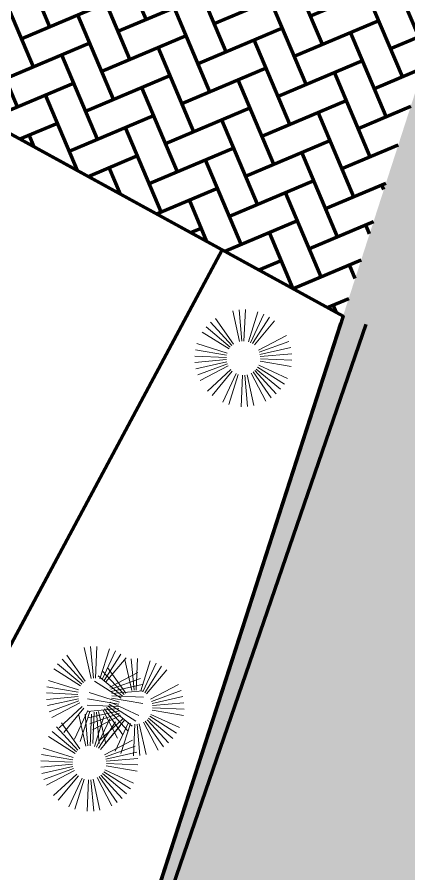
# Model space of a CAD drawing. Header units: millimetres. Extents: x 111 to 1506, y 14 to 566.
# Drawn here: x 223.62 to 225.98, y 112.41 to 117.57 of the extents above; entities that cross this region are included whole.
import ezdxf

# ---------------------------------------------------------------- set-up
doc = ezdxf.new("R2010")
doc.units = ezdxf.units.MM
doc.layers.add('G', color=254, linetype='Continuous', lineweight=5)
doc.layers.add('PALMERAS114', color=114, linetype='Continuous', lineweight=5)
doc.styles.add('ATTR', font='romans.shx', dxfattribs={"width": 0.8, "height": 2.52})
pattern_1 = [(22.914772, (797.12783, 1599.99595), (0.097837146, 0.241122153), [0.552, -0.184]), (112.914772, (797.29731, 1600.0676), (0.097837146, 0.241122153), [0.552, -0.184])]

# ---------------------------------------------------------------- blocks, each defined once
blk = doc.blocks.new('EVG7')
for p, q in [((-9.2, 18.3), (-24.1, 54.3)), ((-6.6, 19.1), (-16.7, 56.9)), ((-3.9, 19.7), (-9, 58.4)), ((1.6, 19.7), (6.7, 58.4)), ((4.2, 19.1), (14.4, 56.9)), ((6.9, 18.3), (21.8, 54.3)), ((-13.8, 15.4), (-37.7, 46.5)), ((-11.6, 17), (-31.2, 50.9)), ((9.3, 17), (28.8, 50.9)), ((-17.8, 11.7), (-48.8, 35.4)), ((-16, 13.7), (-43.6, 41.3)), ((15.5, 11.7), (46.4, 35.4)), ((-20.6, 7), (-56.6, 21.9)), ((17, 9.4), (50.8, 28.9)), ((18.2, 7), (54.3, 21.9)), ((-21.6, 4.4), (-59.1, 14.4)), ((19.8, 1.7), (58.3, 6.7)), ((-22.2, -1.1), (-61.2, -1.1)), ((-22.2, -3.8), (-60.7, -8.9)), ((-20.6, -9.1), (-56.6, -24)), ((19.3, -6.6), (56.8, -16.6)), ((19.8, -1.1), (58.8, -1.1)), ((19.8, -3.8), (58.3, -8.9)), ((-19.4, -11.6), (-53.1, -31.1)), ((-17.8, -13.9), (-48.8, -37.6)), ((-13.8, -17.6), (-37.7, -48.7)), ((-11.6, -19.2), (-31.2, -53)), ((-9.2, -20.5), (-24.1, -56.5)), ((6.9, -20.5), (21.8, -56.5)), ((9.3, -19.2), (28.8, -53)), ((11.5, -17.6), (35.3, -48.7)), ((13.6, -15.9), (41.2, -43.5)), ((15.5, -13.9), (46.4, -37.6)), ((-6.6, -21.3), (-16.7, -59)), ((-3.9, -21.8), (-9, -60.6)), ((-1.2, -22.1), (-1.2, -61.1)), ((4.2, -21.3), (14.4, -59))]:
    blk.add_line(p, q)
at = {"style": 'ATTR', "width": 0.8, "flags": 9}
blk.add_attdef('ESTCODE', (0, 0), '', height=0.7, dxfattribs=at)

msp = doc.modelspace()

# ---------------------------------------------------------------- hatches: boundary and pattern name
at = {"layer": 'G', "lineweight": 100, "ltscale": 1000}
h = msp.add_hatch(dxfattribs=at)
h.set_pattern_fill('AR-HBONE', color=256, scale=0.046, angle=-22.08523, style=0)
h.set_pattern_definition(pattern_1)
edge = h.paths.add_edge_path()
edge.add_line((235.50294, 146.48372), (237.44709, 145.9959))
edge.add_line((237.44709, 145.9959), (222.91738, 100.98918))
edge.add_line((222.91738, 100.98918), (220.93875, 101.37021))
edge.add_line((220.93875, 101.37021), (235.50409, 146.48343))
h = msp.add_hatch(dxfattribs=at)
h.set_pattern_fill('AR-HBONE', color=256, scale=0.046, angle=-22.08523, style=0)
h.set_pattern_definition(pattern_1)
h.paths.add_polyline_path([(226.21222, 117.70512), (225.58665, 115.76739), (209.42328, 124.62156), (210.26501, 126.44088)])

# ---------------------------------------------------------------- linework, layer by layer
at = {"lineweight": 211, "ltscale": 1000}
for p, q in [((209.42328, 124.62156), (225.58665, 115.76739)), ((225.58665, 115.76739), (220.93875, 101.37021))]:
    msp.add_line(p, q, dxfattribs=at)
at = {"lineweight": 100, "ltscale": 1000}
msp.add_line((218.32592, 103.97342), (224.85909, 116.16594), dxfattribs=at)
for points in [[(225.72458, 115.71718), (218.21115, 93.87621), (203.07053, 96.74537), (204.83928, 105.65331), (205.02732, 106.60034), (205.09306, 106.93146), (205.39025, 108.42818), (205.61838, 109.61552), (205.62655, 109.67845), (207.96081, 121.46054), (209.42328, 124.62156), (225.58665, 115.76739)], [(225.58665, 115.76739), (225.58665, 115.76739), (209.42328, 124.62156)], [(225.58665, 115.76739), (220.93875, 101.37021)], [(220.93875, 101.37021), (220.93875, 101.37021), (225.57343, 115.72521)]]:
    msp.add_lwpolyline(points, dxfattribs=at)

# ---------------------------------------------------------------- block references
at = {"layer": 'PALMERAS114', "extrusion": (0, 0, -1), "xscale": -0.004880888891868356, "yscale": 0.004880888891718753, "zscale": -0.004880888891868356, "rotation": 294.9205878507973}
for p in [(-224.98375, 115.52124), (-224.08935, 113.49173), (-224.33448, 113.41888), (-224.05646, 113.08406)]:
    msp.add_blockref('EVG7', p, dxfattribs=at)

doc.saveas('drawing.dxf')
